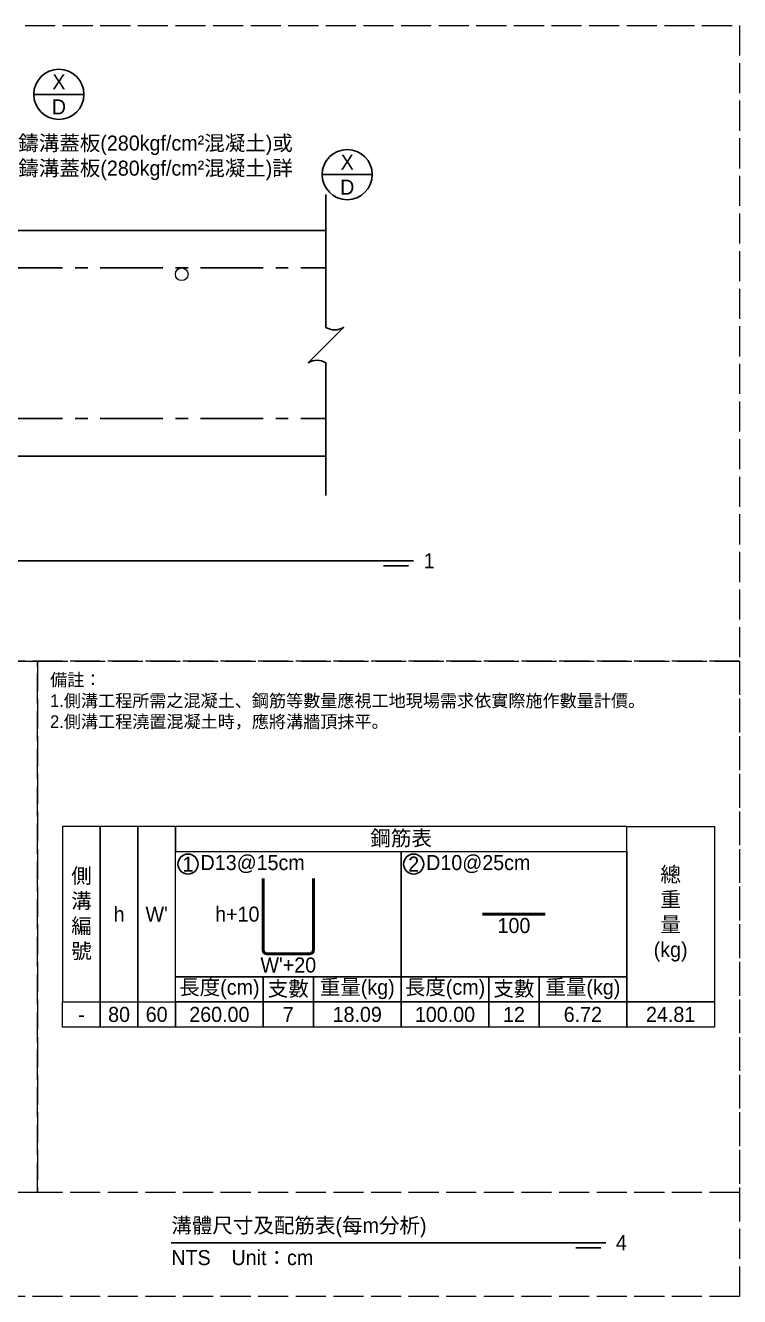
# Model space of a CAD drawing. Extents: x -8520 to 1950, y -2159 to 466.
# Drawn here: x -285 to 0, y -1164 to -657 of the extents above; entities that cross this region are included whole.
import ezdxf
from ezdxf import colors
from ezdxf.entities.mleader import LeaderData, LeaderLine
from ezdxf.math import Vec2, Vec3

# ---------------------------------------------------------------- set-up
doc = ezdxf.new("R2010")
doc.units = 0
doc.header["$MEASUREMENT"] = 0
doc.linetypes.add('ACAD_ISO02W100', pattern=[15, 12, -3])
doc.linetypes.add('CENTERX2', pattern=[4, 2.5, -0.5, 0.5, -0.5])
for name, color, linetype, lineweight in [('一、1.基本-圖框', 7, 'Continuous', 20), ('二、1.繪圖-既有設施', 8, 'Continuous', 20), ('二、2.繪圖-施作項目', 181, 'Continuous', 30), ('二、5.繪圖-鋼筋', 60, 'Continuous', 50)]:
    doc.layers.add(name, color=color, linetype=linetype, lineweight=lineweight)
doc.layers.add('一、4.基本-隱藏', color=9, linetype='ACAD_ISO02W100', lineweight=20, plot=False)
doc.layers.add('三、1.文字-說明文字', color=2, linetype='Continuous')
doc.layers.add('三、3.文字-註解文字', color=2, linetype='Continuous')
doc.styles.add('次圖名(詳圖)', font='MS PGothic.ttf', dxfattribs={"height": 6})
doc.styles.add('註解文字(詳圖)', font='MS PGothic.ttf', dxfattribs={"height": 5})

msp = doc.modelspace()

# ---------------------------------------------------------------- linework, layer by layer
at = {"layer": '一、1.基本-圖框'}
for points in [[(-270, -1046.5), (-255, -1046.5), (-255, -976.5), (-270, -976.5)], [(-255, -1046.5), (-240, -1046.5), (-240, -976.5), (-255, -976.5)], [(-240, -1046.5), (-225, -1046.5), (-225, -976.5), (-240, -976.5)], [(-225, -986.5), (-45, -986.5), (-45, -976.5), (-225, -976.5)], [(-10, -1046.5), (-45, -1046.5), (-45, -976.5), (-10, -976.5)], [(-225, -986.5), (-135, -986.5), (-135, -1036.5), (-225, -1036.5)], [(-135, -986.5), (-45, -986.5), (-45, -1036.5), (-135, -1036.5)], [(-225, -1036.5), (-190, -1036.5), (-190, -1046.5), (-225, -1046.5)], [(-190, -1036.5), (-170, -1036.5), (-170, -1046.5), (-190, -1046.5)], [(-170, -1036.5), (-135, -1036.5), (-135, -1046.5), (-170, -1046.5)], [(-135, -1036.5), (-100, -1036.5), (-100, -1046.5), (-135, -1046.5)], [(-100, -1036.5), (-80, -1036.5), (-80, -1046.5), (-100, -1046.5)], [(-80, -1036.5), (-45, -1036.5), (-45, -1046.5), (-80, -1046.5)], [(-270, -1046.5), (-255, -1046.5), (-255, -1056.5), (-270, -1056.5)], [(-255, -1046.5), (-240, -1046.5), (-240, -1056.5), (-255, -1056.5)], [(-240, -1046.5), (-225, -1046.5), (-225, -1056.5), (-240, -1056.5)], [(-225, -1046.5), (-190, -1046.5), (-190, -1056.5), (-225, -1056.5)], [(-190, -1046.5), (-170, -1046.5), (-170, -1056.5), (-190, -1056.5)], [(-170, -1046.5), (-135, -1046.5), (-135, -1056.5), (-170, -1056.5)], [(-135, -1046.5), (-100, -1046.5), (-100, -1056.5), (-135, -1056.5)], [(-100, -1046.5), (-80, -1046.5), (-80, -1056.5), (-100, -1056.5)], [(-80, -1046.5), (-45, -1046.5), (-45, -1056.5), (-80, -1056.5)], [(-45, -1046.5), (-10, -1046.5), (-10, -1056.5), (-45, -1056.5)]]:
    msp.add_lwpolyline(points, close=True, dxfattribs=at)
at = {"layer": '一、4.基本-隱藏'}
for points in [[(-780, -657), (0, -657), (0, -910.5), (-780, -910.5)], [(-780, -657), (0, -657), (0, -1164), (-780, -1164)], [(-530, -910.5), (-280, -910.5), (-280, -1122.5), (-530, -1122.5)], [(-280, -910.5), (0, -910.5), (0, -1122.5), (-280, -1122.5)]]:
    msp.add_lwpolyline(points, close=True, dxfattribs=at)
at = {"layer": '三、3.文字-註解文字'}
for points in [[(-281.5, -684.5), (-261.5, -684.5)], [(-166.5, -716.5), (-146.5, -716.5)], [(-650, -870.5), (-130, -870.5)], [(-132, -872.5), (-142, -872.5)], [(-226.66, -1142.5), (-53.34, -1142.5)], [(-55.34, -1144.5), (-65.34, -1144.5)]]:
    msp.add_lwpolyline(points, dxfattribs=at)
msp.add_lwpolyline([(-165, -844.5), (-165, -791.571, 0.2828427), (-172.071, -791.571), (-157.929, -777.429, -0.2828427), (-165, -777.429), (-165, -724.5)], format="xyb", dxfattribs=at)
for centre, radius in [((-271.5, -684.5), 10), ((-156.5, -716.5), 10), ((-220, -991.5), 4), ((-130, -991.5), 4)]:
    msp.add_circle(centre, radius, dxfattribs=at)
at = {"layer": '二、1.繪圖-既有設施'}
msp.add_circle((-222.5, -756.25), 2.5, dxfattribs=at)
at = {"layer": '二、2.繪圖-施作項目'}
for points in [[(-615, -738.75), (-165, -738.75)], [(-615, -828.75), (-165, -828.75)]]:
    msp.add_lwpolyline(points, dxfattribs=at)
at = {"layer": '二、2.繪圖-施作項目', "linetype": 'CENTERX2', "ltscale": 10}
for points in [[(-615, -753.75), (-165, -753.75)], [(-615, -813.75), (-165, -813.75)]]:
    msp.add_lwpolyline(points, dxfattribs=at)
at = {"layer": '二、5.繪圖-鋼筋'}
msp.add_lwpolyline([(-190, -997.25), (-190, -1025.75, 0.4142136), (-188.5, -1027.25), (-171.5, -1027.25, 0.4142136), (-170, -1025.75), (-170, -997.25)], format="xyb", dxfattribs=at)
msp.add_lwpolyline([(-102.5, -1011.5), (-77.5, -1011.5)], dxfattribs=at)

# ---------------------------------------------------------------- texts
at = {"layer": '一、1.基本-圖框', "char_height": 6, "attachment_point": 5, "style": '註解文字(詳圖)'}
for s, width, insert in [('{\\fMS PGothic|b0|i0|c128|p34;鋼筋表}', 94.24964, (-135, -981.5)), ('側溝編號', 12.98354, (-262.5, -1011.5)), ('{\\fMS PGothic|b0|i0|c128|p34;總重量(kg)}', 6, (-27.5, -1011.5)), ('{\\fMS PGothic|b0|i0|c128|p34;h}', 12.98354, (-247.5, -1011.5)), ("{\\fMS PGothic|b0|i0|c128|p34;W}'", 22.32258, (-232.5, -1011.5)), ('{\\fMS PGothic|b0|i0|c128|p34;長度(cm)}', 35.02324, (-207.5, -1041.5)), ('{\\fMS PGothic|b0|i0|c128|p34;支數}', 19.27354, (-180, -1041.5)), ('{\\fMS PGothic|b0|i0|c128|p34;重量(kg)}', 30.27214, (-152.5, -1041.5)), ('{\\fMS PGothic|b0|i0|c128|p34;長度(cm)}', 35.02324, (-117.5, -1041.5)), ('{\\fMS PGothic|b0|i0|c128|p34;支數}', 19.27354, (-90, -1041.5)), ('{\\fMS PGothic|b0|i0|c128|p34;重量(kg)}', 30.27214, (-62.5, -1041.5))]:
    msp.add_mtext_dynamic_manual_height_columns(s, width=width, gutter_width=30, heights=[0], dxfattribs=dict(at, insert=insert))
at = {"layer": '三、1.文字-說明文字', "style": '註解文字(詳圖)'}
for s, width, insert, char_height, attachment_point in [('{\\fMS PGothic|b0|i0|c128|p34;X}', 4.41909, (-271.5, -679.5), 6, 5), ('{\\fMS PGothic|b0|i0|c128|p34;D}', 12.5857, (-271.5, -689.5), 6, 5), ('{\\fMS PGothic|b0|i0|c128|p34;X}', 4.41909, (-156.5, -711.5), 6, 5), ('{\\fMS PGothic|b0|i0|c128|p34;D}', 12.5857, (-156.5, -721.5), 6, 5), ('{\\fMS PGothic|b0|i0|c128|p34;備註：\\P1.側溝工程所需之混凝土、鋼筋等數量應視工地現場需求依實際施作數量計價。\\P2.側溝工程澆置混凝土時，應將溝牆頂抹平。}', 249.57878, (-275, -915.5), 5, 1)]:
    msp.add_mtext_dynamic_manual_height_columns(s, width=width, gutter_width=30, heights=[0], dxfattribs=dict(at, insert=insert, char_height=char_height, attachment_point=attachment_point))
at = {"layer": '三、3.文字-註解文字', "char_height": 6}
for s, width, gutter_width, insert, attachment_point, style in [('1', 3, 15, (-126, -870.5), 4, '次圖名(詳圖)'), ('1', 8.38231, 30, (-220, -991.5), 5, '註解文字(詳圖)'), ('D13@15cm', 6.06582, 30, (-215, -991.5), 4, '註解文字(詳圖)'), ('2', 8.38231, 30, (-130, -991.5), 5, '註解文字(詳圖)'), ('{\\fMS PGothic|b0|i0|c128|p34;D1}0{\\fMS PGothic|b0|i0|c128|p34;@}25{\\fMS PGothic|b0|i0|c128|p34;cm}', 6.06582, 30, (-125, -991.5), 4, '註解文字(詳圖)'), ('80', 9.06048, 30, (-247.5, -1051.5), 5, '註解文字(詳圖)'), ('6{\\fMS PGothic|b0|i0|c128|p34;0}', 9.06048, 30, (-232.5, -1051.5), 5, '註解文字(詳圖)'), ('260.00', 9.06048, 30, (-207.5, -1051.5), 5, '註解文字(詳圖)'), ('7', 9.06048, 30, (-180, -1051.5), 5, '註解文字(詳圖)'), ('18.09', 9.06048, 30, (-152.5, -1051.5), 5, '註解文字(詳圖)'), ('{\\fMS PGothic|b0|i0|c128|p34;100}.00', 9.06048, 30, (-117.5, -1051.5), 5, '註解文字(詳圖)'), ('12', 9.06048, 30, (-90, -1051.5), 5, '註解文字(詳圖)'), ('6.72', 9.06048, 30, (-62.5, -1051.5), 5, '註解文字(詳圖)'), ('24.81', 9.06048, 30, (-27.5, -1051.5), 5, '註解文字(詳圖)'), ('-', 9.06048, 30, (-262.5, -1051.5), 5, '註解文字(詳圖)'), ('{\\fMS PGothic|b0|i0|c128|p34;溝體尺寸}及{\\fMS PGothic|b0|i0|c128|p34;配筋表(每m分析)}', 144.80097, 15, (-226.66, -1136.5), 4, '次圖名(詳圖)'), ('4', 3, 15, (-49.34, -1142.5), 4, '次圖名(詳圖)'), ('NTS{\\fMS PGothic|b0|i0|c128|p34;^IUnit：cm}', 136.03259, 15, (-226.66, -1148.5), 4, '次圖名(詳圖)')]:
    msp.add_mtext_dynamic_manual_height_columns(s, width=width, gutter_width=gutter_width, heights=[0], dxfattribs=dict(at, insert=insert, attachment_point=attachment_point, style=style))
at = {"layer": '二、5.繪圖-鋼筋', "char_height": 6, "style": '註解文字(詳圖)'}
for s, width, insert, attachment_point in [('h+10', 8.87231, (-191.5, -1011.5), 6), ('100', 3.56631, (-90, -1013), 2), ("{\\fMS PGothic|b0|i0|c128|p34;W}'+2{\\fMS PGothic|b0|i0|c128|p34;0}", 3.56631, (-180, -1028.75), 2)]:
    msp.add_mtext_dynamic_manual_height_columns(s, width=width, gutter_width=30, heights=[0], dxfattribs=dict(at, insert=insert, attachment_point=attachment_point))

# ---------------------------------------------------------------- leaders
at = {"layer": '三、3.文字-註解文字'}
ml = msp.add_multileader_mtext('Standard', dxfattribs=at)
ml.set_content('{\\fMS PGothic|b0|i0|c128|p34;S1}場鑄溝蓋板(280kgf/cm²混凝土)或\\PS2場鑄溝蓋板(280kgf/cm²混凝土)詳', color=256, style='註解文字(詳圖)')
ml.set_leader_properties(color=256, linetype='ByLayer', lineweight=-1)
ml.build(insert=Vec2(0, 0))
ml.multileader.update_dxf_attribs({"dogleg_length": 5, "arrow_head_size": 6})
ctx = ml.context
ctx.base_point, ctx.char_height, ctx.arrow_head_size, ctx.landing_gap_size, ctx.plane_origin = Vec3(-308.5, -704.5), 6, 6, 3, Vec3(-333.5, -784.5)
notes = []
notes.append((ctx, [(0, (1, 1, 0), (-313.5, -704.5), (1, 0), 5, [(0, [(-333.5, -784.5)], 0, [])])]))
ctx.mtext.insert, ctx.mtext.flow_direction = Vec3(-305.5, -700.92), 5
for ctx, leaders in notes:
    for number, flags, end, landing, length, lines in leaders:
        leader = LeaderData()
        leader.index, (leader.has_last_leader_line, leader.has_dogleg_vector, leader.attachment_direction) = number, flags
        leader.last_leader_point, leader.dogleg_vector, leader.dogleg_length = Vec3(end), Vec3(landing), length
        for number, points, colour, breaks in lines:
            line = LeaderLine()
            line.index, line.vertices, line.color, line.breaks = number, Vec3.list(points), colors.encode_raw_color(colour), breaks
            leader.lines.append(line)
        ctx.leaders.append(leader)

doc.saveas('drawing.dxf')
